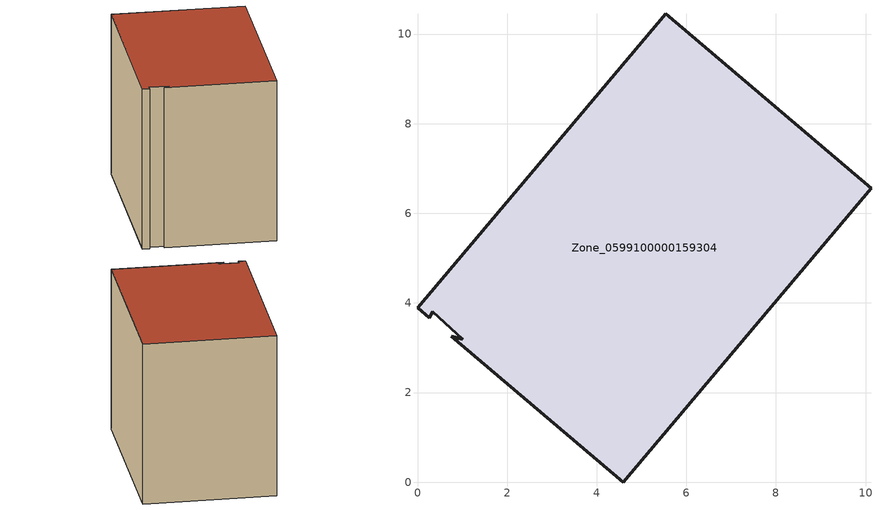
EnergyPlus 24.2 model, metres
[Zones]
Zone_0599100000159304
 floor ground (C_G): 4.59,0 0.75,3.25 1.01,3.19 0.34,3.8 0.26,3.67 0,3.89 5.54,10.45 10.12,6.56 z0
 wall outside (C_F): 5.54,10.45 0,3.89 0.26,3.67 0.34,3.8 1.01,3.19 0.75,3.25 4.59,0 10.12,6.56 5.54,10.45 z0:7.68
 roof outside (C_R): 0.75,3.25 4.59,0 10.12,6.56 5.54,10.45 0,3.89 0.26,3.67 0.34,3.8 1.01,3.19 z7.68
[BUILDING]
Pand.0599100000159304: North Axis=0; Terrain=City; Loads Convergence Tolerance Value=0.04; Temperature Convergence Tolerance Value=0.4; Solar Distribution=FullExterior; Maximum Number of Warmup Days=25; Minimum Number of Warmup Days=1
[Site:Location]
Rotterdam.The.Hague.AP_ZH_NLD Design_Conditions: Latitude=51.96; Longitude=4.45; Time Zone=1; Elevation=-4.5
[SITE:GROUNDTEMPERATURE:BUILDINGSURFACE]
18, 18, 18, 18, 18, 18, 18, 18, 18, 18, 18, 18
[MATERIAL] Thermal Absorptance=0.9; Solar Absorptance=0.7; Visible Absorptance=0.7
Name | Roughness | Thickness | Conductivity | Density | Specific Heat
G.TI.1946-1964 | MediumSmooth | 0.15 | 1 | 540 | 1210
F.TI.1946-1964 | Rough | 0.3 | 0.857143 | 1920 | 840
R.TI.1946-1964 | MediumRough | 0.2 | 0.277778 | 1500 | 1000
[CONSTRUCTION]
C_G: G.TI.1946-1964
C_F: F.TI.1946-1964
C_R: R.TI.1946-1964
[ZONE]
Zone_0599100000159304: Type=1; Multiplier=1; Ceiling Height=Autocalculate; Volume=Autocalculate; Floor Area=autocalculate; Part of Total Floor Area=Yes
[ZONEINFILTRATION:DESIGNFLOWRATE]
Infil_Zone_0599100000159304: Zone or ZoneList or Space or SpaceList=Zone_0599100000159304; Schedule=AlwaysOn; Design Flow Rate Calculation Method=Flow/Area; Flow Rate per Floor Area=0.003; Constant Term Coefficient=1; Temperature Term Coefficient=0; Velocity Term Coefficient=0; Velocity Squared Term Coefficient=0
[HVACTEMPLATE:ZONE:IDEALLOADSAIRSYSTEM]
Zone_0599100000159304: Maximum Heating Supply Air Temperature=50; Minimum Cooling Supply Air Temperature=13; Maximum Heating Supply Air Humidity Ratio=0.0156; Minimum Cooling Supply Air Humidity Ratio=0.0077; Heating Limit=NoLimit; Cooling Limit=NoLimit; Dehumidification Control Type=ConstantSensibleHeatRatio; Cooling Sensible Heat Ratio=0.7; Dehumidification Setpoint=60; Humidification Control Type=None; Humidification Setpoint=30; Outdoor Air Method=None; Outdoor Air Flow Rate per Person=0.00944; Outdoor Air Flow Rate per Zone Floor Area=0; Outdoor Air Flow Rate per Zone=0; Demand Controlled Ventilation Type=None; Outdoor Air Economizer Type=NoEconomizer; Heat Recovery Type=None; Sensible Heat Recovery Effectiveness=0.7; Latent Heat Recovery Effectiveness=0.65
[ZONECONTROL:THERMOSTAT]
ThermostatControl_Zone_0599100000159304: Zone or ZoneList=Zone_0599100000159304; Control Type Schedule=DualSetpointControlType; Control 1=Thermostat_Zone_0599100000159304; Temperature Difference Between Cutout And Setpoint=0
[THERMOSTATSETPOINT:DUALSETPOINT]
Thermostat_Zone_0599100000159304: Heating Setpoint Temperature Schedule=HeatingSetpoint_Zone_0599100000159304; Cooling Setpoint Temperature Schedule=CoolingSetpoint_Zone_0599100000159304
[SCHEDULE:COMPACT]
HeatingSetpoint_Zone_0599100000159304: Through: 12/31, For: AllDays, Until: 24:00, 21
CoolingSetpoint_Zone_0599100000159304: Through: 12/31, For: AllDays, Until: 24:00, 24
DualSetpointControlType: Through: 12/31, For: AllDays, Until: 24:00, 4
AlwaysOn: Through: 12/31, For: AllDays, Until: 24:00, 1
